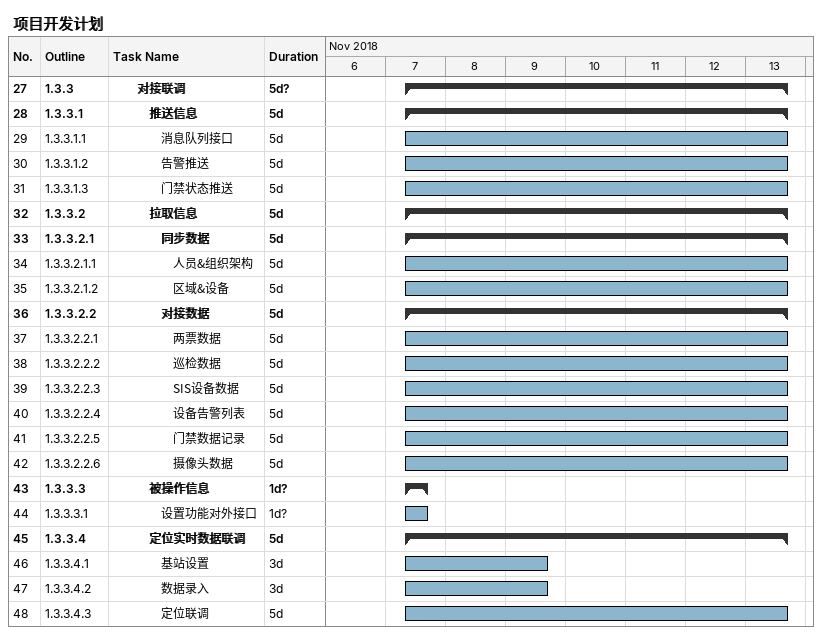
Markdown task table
项目开发计划

| ID | WBS | Task | Duration | Start | Finish |
|---|---|---|---|---|---|
| 27 | 1.3.3 | **对接联调** | 5d? | 2018-11-07 | 2018-11-13 |
| 28 | 1.3.3.1 | **推送信息** | 5d | 2018-11-07 | 2018-11-13 |
| 29 | 1.3.3.1.1 | 消息队列接口 | 5d | 2018-11-07 | 2018-11-13 |
| 30 | 1.3.3.1.2 | 告警推送 | 5d | 2018-11-07 | 2018-11-13 |
| 31 | 1.3.3.1.3 | 门禁状态推送 | 5d | 2018-11-07 | 2018-11-13 |
| 32 | 1.3.3.2 | **拉取信息** | 5d | 2018-11-07 | 2018-11-13 |
| 33 | 1.3.3.2.1 | **同步数据** | 5d | 2018-11-07 | 2018-11-13 |
| 34 | 1.3.3.2.1.1 | 人员&组织架构 | 5d | 2018-11-07 | 2018-11-13 |
| 35 | 1.3.3.2.1.2 | 区域&设备 | 5d | 2018-11-07 | 2018-11-13 |
| 36 | 1.3.3.2.2 | **对接数据** | 5d | 2018-11-07 | 2018-11-13 |
| 37 | 1.3.3.2.2.1 | 两票数据 | 5d | 2018-11-07 | 2018-11-13 |
| 38 | 1.3.3.2.2.2 | 巡检数据 | 5d | 2018-11-07 | 2018-11-13 |
| 39 | 1.3.3.2.2.3 | SIS设备数据 | 5d | 2018-11-07 | 2018-11-13 |
| 40 | 1.3.3.2.2.4 | 设备告警列表 | 5d | 2018-11-07 | 2018-11-13 |
| 41 | 1.3.3.2.2.5 | 门禁数据记录 | 5d | 2018-11-07 | 2018-11-13 |
| 42 | 1.3.3.2.2.6 | 摄像头数据 | 5d | 2018-11-07 | 2018-11-13 |
| 43 | 1.3.3.3 | **被操作信息** | 1d? | 2018-11-07 | 2018-11-07 |
| 44 | 1.3.3.3.1 | 设置功能对外接口 | 1d? | 2018-11-07 | 2018-11-07 |
| 45 | 1.3.3.4 | **定位实时数据联调** | 5d | 2018-11-07 | 2018-11-13 |
| 46 | 1.3.3.4.1 | 基站设置 | 3d | 2018-11-07 | 2018-11-09 |
| 47 | 1.3.3.4.2 | 数据录入 | 3d | 2018-11-07 | 2018-11-09 |
| 48 | 1.3.3.4.3 | 定位联调 | 5d | 2018-11-07 | 2018-11-13 |
